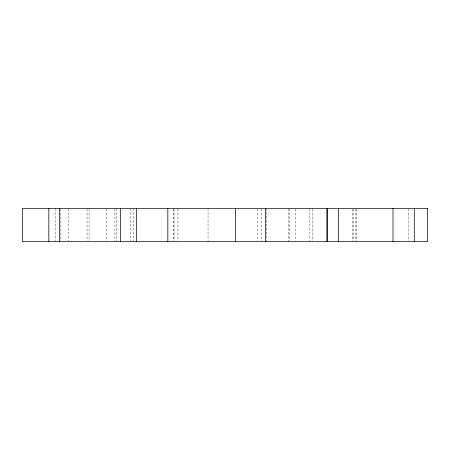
<?xml version="1.0" encoding="UTF-8"?>
<svg xmlns="http://www.w3.org/2000/svg" width="450" height="450" viewBox="0 0 450 450"><rect width="100%" height="100%" fill="white"/><g stroke="black" fill="none" stroke-linecap="round" stroke-linejoin="round"><path stroke-width="0.34" stroke-dasharray="2.25 1.69" d="M408.499 209.087L408.499 240.913M356.406 209.087L356.406 240.913M355.933 209.087L355.933 240.913M353.514 209.087L353.514 240.913M352.553 209.087L352.553 240.913M312.649 209.087L312.649 240.913M309.319 208.395L309.319 240.913M295.391 209.087L295.391 240.913M289.373 209.087L289.373 240.913M288.636 208.395L288.636 240.913M266.788 208.395L266.788 240.913M261.726 209.087L261.726 240.913M257.552 209.087L257.552 240.913M208.041 208.395L208.041 240.913M177.919 209.087L177.919 240.913M174.037 209.087L174.037 240.913M173.548 209.087L173.548 240.913M133.178 208.395L133.178 240.913M130.759 208.395L130.759 240.913M116.561 208.395L116.561 240.913M114.902 209.087L114.902 240.913M106.352 209.087L106.352 240.913M89.089 209.087L89.089 240.913M87.069 209.087L87.069 240.913M68.648 208.395L68.648 240.913M60.739 209.087L60.739 240.913M55.187 208.395L55.187 240.913"/><path stroke-width="0.67" d="M414.27 208.395L414.27 241.605M393.007 208.395L393.007 241.605M338.597 208.395L338.597 241.605M327.144 208.395L327.144 241.605M327.049 208.395L327.049 241.605M265.579 208.395L265.579 241.605M235.496 208.395L235.496 241.605M167.833 208.395L167.833 241.605M136.485 208.395L136.485 241.605M120.651 208.395L120.651 241.605M59.496 208.395L59.496 241.605M48.836 208.395L48.836 241.605M427.5 208.395L22.5 208.395L22.5 241.605L427.5 241.605L427.5 208.395"/></g></svg>
